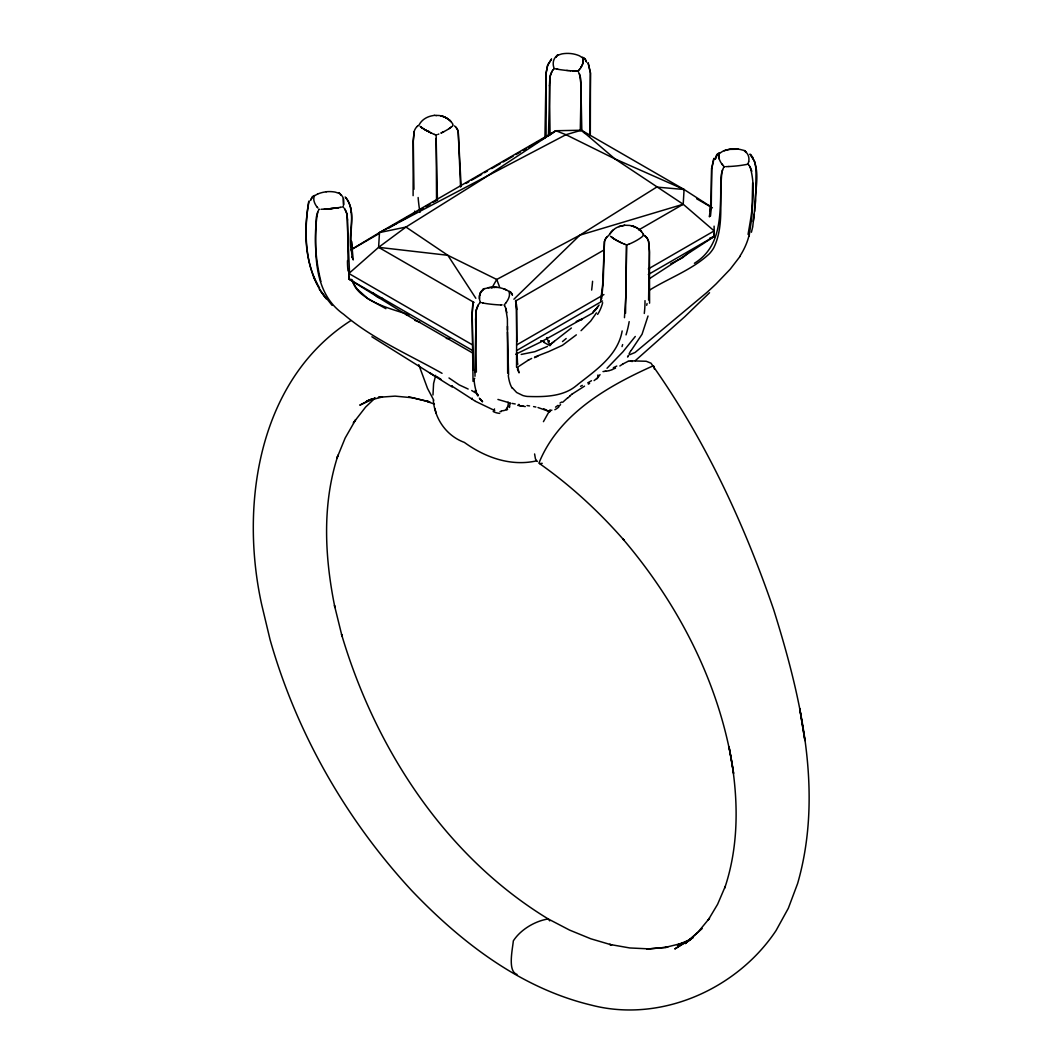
<?xml version="1.0" encoding="UTF-8"?>
<svg xmlns="http://www.w3.org/2000/svg" width="1063" height="1063" viewBox="0 0 1063 1063"><rect width="100%" height="100%" fill="white"/><g stroke="black" fill="none" stroke-linecap="round" stroke-linejoin="round"><path stroke-width="1.5" d="M435.418 134.815L436.162 135.719L436.548 200.588M436.162 115.734L436.162 115.588M626.519 245.898L626.519 247.958M749.003 165.323A11.414 7.667 50.2 0 1 750.146 166.997C756.378 188.51 751.833 212.72 748.06 234.365M752.657 182.929L751.847 217.171L749.123 236.119M549.438 85.638L550.063 134.576M475.613 319.458L476.144 310.715L478.284 305.001A11.055 7.401 -50.2 0 1 478.576 304.563L478.855 304.138A11.813 7.866 -50.2 0 1 479.293 303.566L479.772 302.955A8.305 5.528 -50 0 1 480.343 302.45L480.981 302.543M626.519 247.679L625.536 313.319M626.519 247.28L626.519 246.217M549.412 85.625L549.97 76.895L552.056 71.301A10.829 7.282 -50.1 0 1 552.255 70.955L552.401 70.743A11.666 7.893 -50.1 0 1 553.105 69.746L552.906 70.025M626.519 248.37L625.974 293.88L624.459 317.678M516.538 367.2L516.738 309.519L515.714 300.351M590.31 134.656L590.47 73.174L587.998 62.664M711.625 168.765L713.539 159.317M711.639 168.127L711.094 199.206L709.446 216.852L709.632 215.576M474.776 372.475L476.277 310.09M580.265 130.922L581.182 85.744L579.521 74.304A10.829 5.023 68.2 0 0 579.282 73.679L579.029 73.095M711.24 208.786L711.679 168.791L714.11 158.254M589.872 135.812L590.417 72.683L588.291 63.315M508.101 402.173C509.522 404.498 504.367 412.71 507.596 409.268M548.428 135.905L550.103 76.27A14.164 9.461 -50.2 0 1 551.099 73.134L552.056 71.301M649.573 303.181L649.453 250.403L648.616 241.646A14.922 12.185 -0.1 0 0 646.663 237.607L646.145 237.036A11.839 9.647 0.4 0 0 645.879 236.77L645.281 236.199A12.357 10.125 -0.6 0 0 644.935 235.92L644.935 235.92A12.424 10.085 0.8 0 1 645.361 236.278L645.626 236.518M472.424 352.876L405.96 314.502L348.863 279.091L348.863 273.497L378.601 247.334L379.491 232.571L555.869 130.736L581.434 130.231L684.08 189.493L711.12 206.926M544.947 137.526L546.05 73.772L547.405 65.879L551.564 59.05M649.334 278.732L714.163 236.504L714.163 230.91L683.203 204.255L684.08 189.493L614.866 158.852L565.954 134.695L555.869 130.736L482.748 179.022L405.973 227.057L378.601 247.334L474.125 302.477M648.589 300.005L649.387 252.197L648.603 241.646A14.816 12.078 0.3 0 0 646.517 237.408A11.427 9.315 0.3 0 0 646.145 237.036M710.23 211.045L710.855 203.87M754.703 211.285C753.68 193.2 762.384 170.678 750.651 154.76M710.496 216.055L711.346 207.511M472.889 302.264L472.171 313.997L473.314 370.336M601.645 298.809L603.213 282.227L604.435 241.66A15.028 12.291 0.3 0 1 606.388 237.62L606.907 237.036A11.786 9.633 0.1 0 1 607.159 236.77L607.598 236.358A12.397 10.138 0.4 0 1 608.116 235.92L608.169 235.866M753.255 221.476L754.358 213.902M715.386 159.038L717.565 154.002A10.829 7.268 50.3 0 1 717.91 153.723L718.057 153.63A11.587 7.786 50.6 0 1 718.336 153.444L718.694 153.245M715.359 159.025L715.705 157.377A12.344 8.291 50.2 0 1 717.804 153.736L717.91 153.723M473.048 302.49L472.105 313.944L473.048 381.365M752.737 226.738L755.66 200.655L756.045 169.362L754.81 161.762L749.973 154.095L752.843 157.51M748.631 161.749L747.98 164.167L746.558 164.459M343.575 204.76L343.402 198.622A26.721 15.653 -30.5 0 0 342.631 196.854L342.499 196.628A27.771 16.264 -30.5 0 0 341.236 194.954L341.236 194.954M343.601 204.628L343.402 198.622M600.675 300.816L602.668 284.552L604.448 241.646A14.723 12.012 -0.1 0 1 606.535 237.408A11.374 9.288 0 0 1 606.907 237.049M648.018 316.003L642.052 334.247L631.714 349.687M343.442 205.358L343.362 205.651M483.452 289.309L482.841 289.8A27.253 15.958 30.4 0 0 482.044 290.558A26.681 15.626 30.5 0 0 481.698 290.93A27.651 16.197 30.5 0 0 481.366 291.342L481.061 291.767A28.356 16.609 30.5 0 0 480.782 292.219L479.506 295.873A28.116 16.477 30.5 0 0 479.44 296.444L479.453 298.73A27.186 15.932 30.5 0 0 479.665 299.979L480.33 302.397M719.013 154.441L719.226 153.79M310.569 200.522L312.575 196.628A11.042 7.414 49.9 0 1 313.147 196.203L313.279 196.11A11.839 7.946 49.6 0 1 313.638 195.911L313.638 195.911M622.161 330.938C617.829 355.613 595.745 370.243 577.541 384.673M751.395 232.252L752.604 227.349M417.414 126.298L416.802 126.869A11.839 9.687 0.4 0 0 416.537 127.135A11.427 9.354 0.3 0 0 416.204 127.52A14.816 12.118 0.3 0 0 414.118 131.759L413.228 140.568L413.108 195.658M654.356 368.967L654.157 366.469A18.31 4.106 -39.4 0 0 652.164 366.283C606.521 386.773 558.54 414.636 538.941 463.043L539.512 463.561C570.751 485.539 598.961 511.582 624.087 540.31L622.679 538.728C679.483 605.219 721.086 686.379 733.603 773.452L729.019 746.824C738.267 793.29 740.047 842.56 724.753 887.964L725.311 886.29L717.605 904.281L708.171 920.08L709.526 918.193L698.112 932.078L685.183 943.532L702.191 928.53M414.078 131.759L413.294 141.392L413.945 189.294M314.103 196.814L314.05 196.974A27.253 12.716 27.4 0 0 317.093 207.139M510.346 403.462L509.124 406.877M435.697 375.319L433.598 383.491L432.973 394.998M310.834 199.499L312.575 196.628M723.478 167.795L723.371 168.007A11.64 5.435 -68.2 0 0 722.8 169.416L722.309 170.691A11.706 5.474 -68.3 0 0 721.963 171.794C718.402 203.405 726.547 243.493 694.405 263.279M722.574 169.907L721.817 172.365A14.55 6.803 -68.2 0 0 721.285 175.103C719.106 199.246 724.647 225.263 713.765 247.838A39.344 32.913 -4.3 0 1 709.353 253.765C692.013 270.042 668.8 278.028 648.829 290.558M748.007 164.087L748.033 164.047A8.305 5.687 50.1 0 1 748.538 164.685L748.711 165.004M318.488 210.434L318.182 211.085A11.64 5.368 -68.2 0 0 317.877 211.776L317.146 213.862A13.792 6.365 -68.2 0 0 316.282 217.729C315.033 251.466 312.363 292.391 343.655 314.289C373.033 339.283 408.79 354.497 442.049 373.326M317.691 212.281C313.532 234.91 315.366 259.133 320.893 281.456M308.629 201.85C303.686 233.235 304.669 270.161 324.574 296.577M418.53 125.447L418.53 125.447A8.159 6.697 0.4 0 1 418.942 125.155L420.35 122.843A26.894 20.755 29.5 0 1 433.04 115.601L434.329 115.362M608.634 235.521L610.414 233.169L610.016 233.78M719.332 153.51L722.627 151.358A27.253 23.439 8.4 0 1 724.262 150.72A26.681 22.961 8.5 0 1 725.046 150.441A27.651 23.798 8.5 0 1 725.856 150.189L726.693 149.949A28.356 24.396 8.5 0 1 727.557 149.737L728.447 149.551A27.518 23.678 8.5 0 1 729.351 149.378L738.426 149.219A27.186 23.386 8.5 0 1 740.247 149.471L743.622 150.348A8.305 3.84 -67.7 0 1 743.941 150.428L744.485 150.866M309.12 200.88C303.54 229.103 304.191 262.481 319.525 287.927M543.432 421.666L550.076 409.786M579.933 68.922A27.186 12.69 -27.4 0 0 580.73 67.793L581.62 66.198A28.356 13.128 -27.7 0 0 581.913 65.64L582.179 65.095A27.518 12.743 -27.7 0 0 582.418 64.551A26.588 12.318 -27.7 0 0 582.63 64.006A25.419 11.773 -27.7 0 0 582.816 63.461L583.095 62.411A27.518 12.743 -27.7 0 0 583.175 61.906A28.13 13.022 -27.7 0 0 583.242 61.415L583.228 59.621A27.253 12.623 -27.7 0 0 583.056 58.757L582.896 58.266M314.515 195.791L317.638 193.984M596.463 312.867L590.683 321.106L581.049 330.673M628.485 355.387L627.569 357.009L627.941 356.371M491.837 288.033L496.727 279.463L579.933 235.136L656.708 187.088L684.08 189.493M549.77 344.306A32.142 17.46 2.8 0 1 548.388 342.14L548.88 341.489M478.284 305.001L477.5 306.436A13.792 9.288 -50.1 0 0 476.29 310.09M739.914 256.582L730.201 269.205L716.103 283.914A284.259 209.411 -37.5 0 1 706.417 292.857L635.049 352.491L629.681 354.723L629.137 353.687L630.479 351.295M596.994 378.813L600.037 374.654M635.289 336.466L622.891 351.866L607.026 368.25M579.853 68.922L579.109 69.866M504.5 305.626A8.305 3.734 68 0 0 504.154 304.988L506.015 302.742M598.057 306.343L594.735 310.755L599.107 305.041M630.758 350.923L631.382 350.112M578.99 70.012L578.312 70.796M643.208 235.601L643.155 233.993M556.999 55.515L556.162 56.87L556.999 55.515A11.042 5.116 68.5 0 1 557.397 55.183L557.49 55.117A11.839 5.488 68.7 0 1 557.743 54.984L557.783 54.957M482.031 290.558L481.366 291.342A28.13 16.477 30.5 0 0 480.516 292.684M578.179 70.942L575.561 71.035M452.851 125.7L452.904 124.278M592.649 312.283L595.758 309.399M709.553 292.737L684.771 316.721L635.209 360.729M551.365 59.289L547.883 64.551L546.169 72.47L546.09 135.785M593.725 311.459L597.034 308.15M513.894 299.221L579.933 235.136L683.203 204.255L614.866 158.852L581.434 130.231L565.954 134.695L379.491 232.571L351.335 249.566M375.04 398.107L365.579 407.102L353.341 422.875L355.534 419.951L345.169 438.022L336.971 458.073L338.047 455.123C321.89 504.274 324.693 557.424 334.925 607.491L334.486 605.525L341.994 636.046L341.542 634.345C375.305 748.472 445.224 856.286 548.229 918.95L549.757 920.864M562.726 402.239L567.762 397.721M685.183 943.532L693.142 937.486M451.748 126.683L452.187 126.311M483.346 289.109A12.344 5.74 68.1 0 0 482.336 290.691L483.173 289.335A10.829 5.036 68.1 0 1 483.413 289.109L483.519 289.03A11.587 5.395 67.9 0 1 483.705 288.897L490.256 287.382L497.085 287.342A27.226 23.426 -8.5 0 1 503.995 288.937L508.579 291.089A8.305 5.554 -48.8 0 1 509.071 291.275L509.297 291.342M576.345 334.858L562.433 345.316L548.588 351.64M689.887 251.493L682.632 257.738L670.806 263.744M569.795 395.968L571.814 394.28M613.59 229.674L611.544 231.694L612.793 230.392A27.944 21.645 30 0 1 613.324 229.914L613.59 229.674A26.442 20.476 30 0 1 618.852 226.632M557.278 55.502L556.76 55.901A27.279 15.958 30.1 0 0 553.69 60.392L553.544 60.936A27.678 16.211 30.5 0 0 553.292 64.923L553.318 65.202A27.479 16.104 30.5 0 0 553.464 66.145L554.115 68.577L558.686 69.427A27.771 5.235 4.4 0 0 561.982 69.906L562.42 69.959A26.721 5.036 4.4 0 0 565.609 70.344L569.077 70.663M519.01 366.257L528.245 360.198M417.772 126.005L417.799 125.979A12.424 10.192 0.8 0 0 417.321 126.377M518.319 366.828L517.096 367.718M576.85 385.231C563.443 396.871 543.911 397.031 527.089 396.433A284.259 93.517 -74.8 0 1 522.823 395.502L516.645 392.499L512.419 387.929M571.934 394.187L584.53 386.135M554.394 341.316L550.847 344.04L571.402 328.002M594.097 380.594L594.164 380.554A19.466 7.693 -17.8 0 0 596.277 378.734M548.96 135.532L555.869 130.736M622.998 363.905L628.1 361.3M622.891 363.984L619.849 365.964M557.65 55.236L561.862 53.907A27.253 23.373 -8.1 0 1 579.441 55.808L582.763 57.92M350.843 320.614C258.256 379.704 239.627 504.805 261.711 604.714L270.095 639.767C296.59 733.032 345.953 819.44 411.713 890.581C460.585 941.818 519.581 987.394 589.447 1004.655L591.493 1005.16C660.814 1023.124 737.097 989.122 776.056 930.563L788.334 908.254L797.622 883.512C823.679 792.945 801.064 697.288 773.718 609.817C743.887 522.837 704.384 438.182 650.981 363.174L646.211 361.261L630.784 360.835M449.091 128.623L451.509 126.869L449.901 128.078A27.944 7.228 -19.1 0 1 449.37 128.437L449.091 128.623A26.442 6.83 -19.1 0 1 443.829 131.666L440.906 133.088L442.726 132.211A27.917 7.215 -19.1 0 0 443.457 131.852L443.816 131.666M691.415 938.563L674.779 948.967L689.249 939.944M693.063 937.526L683.788 943.293L690.591 939.705M593.539 312.602L541.466 341.675L515.728 354.245M351.388 249.606L378.587 233.9M388.606 228.107L397.203 223.15M400.06 221.503L410.079 215.709M412.949 214.062L417.241 211.577M420.111 209.929L422.968 208.268M425.838 206.621L430.13 204.136M432.986 202.488L435.857 200.841M465.926 183.474L468.783 181.826M471.653 180.165L481.672 174.385M484.529 172.724L487.399 171.077M491.691 168.592L500.288 163.636M503.144 161.988L513.177 156.195M516.033 154.547L520.325 152.062M523.195 150.415L526.052 148.754M528.922 147.106L533.214 144.621M536.084 142.974L538.941 141.313M541.811 139.665L546.103 137.18M515.422 301.121L604.329 249.792M638.743 229.914L683.203 204.255M516.578 344.983L603.917 294.557M648.31 268.939L714.163 230.91L714.097 226.14M516.578 350.577L602.495 300.975M648.31 274.52L714.163 236.504L714.11 233.329M589.606 383.424L588.344 384.128M371.519 398.957L359.786 405.176L374.947 398.147L366.615 401.017L382.481 396.951L378.388 397.31L395.064 396.127L412.577 397.775L429.625 401.894L425.572 400.884L434.435 404.139M529.175 359.706L531.659 358.444M547.458 346.432L534.902 351.667L521.215 354.431M628.392 244.251L629.349 243.839M438.036 134.35L438.82 134.018M313.97 195.751L314.223 195.645A8.318 5.594 50.5 0 1 314.528 195.552L314.701 195.499M718.96 153.125L719.146 153.045A8.305 5.594 50.7 0 1 719.678 152.833M534.742 357.035L547.857 351.919M627.967 244.424L626.519 245.619M690.405 939.493L677.264 944.967L682.579 943.187L665.186 947.425L646.742 949.073L649.227 948.887L629.788 947.957L609.617 944.409L611.663 944.927L590.815 938.788L569.595 930.098L548.229 918.95C535.181 920.97 520.644 929.514 513.323 940.875C512.618 949.007 507.357 971.502 517.017 974.399M551.856 410.159L550.461 410.677M436.84 134.842L436.215 135.081M709.592 238.232L714.163 236.504M576.212 321.451L582.365 319.312L579.229 319.79M724.262 150.707L725.856 150.189A28.196 24.263 8.5 0 1 728.447 149.551L729.351 149.378A26.588 22.881 8.5 0 1 733.138 148.979M628.273 361.247L630.625 360.849M726.693 149.949L727.557 149.737M342.299 206.94L342.99 206.793A8.119 5.474 50.2 0 1 343.402 207.258L343.721 207.63M379.491 232.571L405.973 227.057L447.829 255.293L496.727 279.463L499.53 286.851M542.223 463.335L539.512 463.561M341.196 207.152L340.054 207.365M746.213 164.526L745.043 164.738A27.306 5.169 -4.4 0 1 736.5 165.948L735.556 166.027A27.811 5.235 -4.4 0 1 730.095 166.453L728.833 166.532M488.223 287.688L493.83 287.183M605.897 371.067L604.993 371.2M338.433 207.644L335.988 208.003A28.356 5.342 -4.4 0 1 335.124 208.122A28.116 5.302 -4.4 0 1 334.247 208.242L329.65 208.747A27.518 5.182 -4.4 0 1 328.719 208.826A28.13 5.302 -4.4 0 1 327.803 208.893L324.255 209.132A27.253 5.129 -4.4 0 1 322.461 209.212L321.119 209.265M558.394 54.771L558.474 54.758A8.318 3.867 68 0 0 558.141 54.811M536.044 460.983C510.333 466.551 484.994 457.342 464.318 442.381C446.526 435.883 434.74 418.915 433.332 400.259M334.234 208.242L335.988 208.003A28.196 5.302 -4.4 0 0 336.825 207.883M624.831 225.25L629.509 225.409A27.013 20.928 -30 0 1 635.568 227.216L637.641 228.359A26.19 20.277 -30 0 1 638.265 228.784L641.56 231.761A27.067 20.954 -29.3 0 1 642.411 232.863L643.022 233.78M434.395 115.349L439.152 115.508A27.013 20.928 -30 0 1 445.211 117.315M326.195 191.752L327.125 191.672A27.678 23.811 8.5 0 1 333.437 191.845L333.862 191.898A27.479 23.638 8.5 0 1 335.244 192.124L339.456 193.466M329.65 208.747L324.255 209.132M646.742 949.073L667.777 947.199L665.186 947.425M725.949 166.652L727.437 166.599A27.399 5.209 -4.4 0 0 728.859 166.466M319.578 209.305L319.126 209.318A8.105 3.827 -68.3 0 0 318.78 209.717M724.82 166.678L724.222 166.678A8.305 3.734 -68 0 0 723.77 167.409M724.102 166.692L721.711 163.782L722.853 165.31M501.204 411.62L500.022 411.58M446.354 338.499L449.649 338.499M576.066 71.048L576.81 71.075M502.108 304.855L500.819 304.815M574.458 70.995L575.734 71.035M494.76 287.196L497.085 287.342M575.216 71.022L575.907 71.048M574.658 70.995L573.063 70.929M573.369 70.942L572.638 70.902M572.851 70.915L570.446 70.756M570.672 70.783L568.851 70.636M567.456 70.517L566.765 70.45M738.426 149.219L734.892 148.966A28.116 24.183 8.5 0 0 733.962 148.966A27.518 23.665 8.5 0 0 733.045 148.993M378.601 247.334L447.829 255.293L475.825 298.278M527.035 405.574L529.547 405.92M405.96 314.502L409.215 314.94M518.518 404.458L519.369 404.565M517.694 405.348L525.295 406.571M515.21 403.967L512.021 403.422M348.81 275.915L348.863 279.091L351.826 279.582M519.608 405.654L523.581 406.305M557.929 69.294L556.72 69.082M481.938 302.729L483.213 302.955M533.573 406.584L535.845 407.036M510.492 403.129L497.922 399.436M554.208 68.59L554.155 68.577A8.159 5.528 -50.3 0 0 553.65 68.989M382.547 298.411L377.697 297.255L373.166 292.936M408.697 396.805L429.625 401.894M538.011 407.541L548.481 411.222L543.671 408.71M338.924 193.028L338.964 193.041A8.159 3.8 -68.7 0 0 338.645 192.961L338.738 193.028M494.747 410.57L475.599 401.376M407.926 314.369C391.197 309.027 373.179 304.43 359.759 292.484A43.61 36.713 -15.1 0 1 354.949 286.625L351.8 280.313M419.991 322.262L414.756 320.362M504.008 288.937L505.111 289.362M612.049 237.448A26.323 6.803 19.1 0 1 611.597 237.102L614.773 239.281A26.176 6.763 19.1 0 0 615.411 239.667L616.739 240.424A26.176 6.763 19.1 0 0 617.43 240.809L620.327 242.298A27.293 7.056 19.1 0 0 621.058 242.643A26.19 6.777 19.1 0 0 621.961 243.068A27.133 7.016 19.1 0 0 623.556 243.759L626.466 244.982M434.501 134.43L435.112 134.682M624.938 244.37L624.18 244.052M434.355 134.376L433.173 133.872A27.013 6.989 19.1 0 1 431.445 133.074M468.158 389.045L459.189 384.886L448.998 377.976M444.547 117.023L442.367 116.239A27.293 21.14 -30 0 0 441.637 116.026A26.323 20.383 -30 0 0 440.906 115.854L442.367 116.239A27.837 21.552 -30 0 1 443.816 116.731A27.691 21.446 -30 0 1 444.547 117.023L449.091 119.774A27.957 21.659 -30 0 1 449.636 120.252A27.837 21.552 -30 0 1 450.154 120.73L450.632 121.222A26.323 20.383 -30 0 1 451.084 121.727A26.96 20.861 -29.3 0 1 452.054 122.963L452.546 123.693M505.204 289.388L506.732 290.079M583.095 57.508L582.763 57.375A8.105 5.448 -50.8 0 0 582.418 57.256M621.961 243.068L620.327 242.298A27.837 7.189 19.1 0 1 618.865 241.567A27.691 7.162 19.1 0 1 618.135 241.195A27.08 7.003 19.1 0 1 617.43 240.809L616.739 240.424A25.034 6.471 19.1 0 1 615.397 239.653L614.773 239.281M385.896 308.682L368.011 298.783L358.072 289.88M471.706 390.52L476.822 393.616M339.323 193.174L339.469 193.253A11.666 5.408 -68.6 0 1 339.815 193.479L339.908 193.559A10.829 5.023 -68.3 0 1 340.054 193.692L340.718 194.609A14.164 6.591 -68 0 1 340.944 195.087L340.054 193.692M428.509 131.666L430.701 132.742A26.349 6.816 19.1 0 0 431.405 133.088L430.701 132.742A27.293 7.042 19.1 0 1 429.97 132.397A27.811 7.189 19.1 0 1 428.509 131.666L424.416 129.38A27.107 7.016 19.1 0 1 423.818 128.995A27.718 7.175 19.1 0 1 423.233 128.623L421.692 127.547A26.362 6.803 19.1 0 1 421.24 127.201L421.692 127.547M583.401 57.654L583.68 57.801A11.64 7.813 -49.9 0 1 584.119 58.08L585.182 59.103A13.792 9.261 -49.9 0 1 586.391 61.787M475.267 401.189L451.828 386.028A12.278 9.58 -40.4 0 1 452.107 385.67M543.871 342.366L549.983 345.701M696.597 198.728L712.383 207.843M472.317 344.784L348.863 273.497L348.784 268.74M348.863 279.091L472.317 350.365M452.2 386.985L371.891 336.785M435.152 376.249L429.439 372.648L431.419 373.897M744.313 150.547A11.813 5.501 -67.7 0 1 744.605 150.707L744.804 150.853A11.055 5.142 -68.1 0 1 745.004 151.012L745.535 151.69A13.792 6.405 -68.4 0 1 745.934 152.461L744.99 151.012M643.726 235.082L643.7 235.043A8.119 6.604 0.4 0 1 644.058 235.308L644.457 235.548M744.818 151.092L745.429 151.571A27.253 16.011 -30.1 0 1 748.724 161.722M509.562 291.475A11.64 7.813 -50.3 0 1 510.426 291.993L511.104 292.631A11.706 7.866 -50.4 0 1 511.582 293.255L511.808 293.614A14.55 9.766 -50.5 0 1 512.366 294.863M454.446 125.912L454.579 126.019A12.397 10.098 0.4 0 1 455.097 126.457L455.522 126.869A11.786 9.62 0.1 0 1 455.788 127.135L456.279 127.719A15.028 12.238 0.3 0 1 458.219 131.746L461.143 186.384M449.091 119.774L450.154 120.73M581.434 130.231L585.062 133.526M477.101 393.855L477.792 394.559M584.53 58.412L586.417 61.774M510.705 292.232L512.446 295.102M345.169 196.961C357.899 211.457 347.056 234.139 351.441 251.067M480.011 398.957L482.496 401.615L480.197 398.904M480.954 400.06L482.496 401.681L479.36 398.16M451.084 121.727L450.632 121.222A27.399 21.22 -30 0 0 447.908 118.883A26.176 20.277 -30 0 0 445.251 117.342M319.378 289.335L332.108 305.373M641.56 231.761L641.441 231.628A26.269 20.343 -30 0 0 640.976 231.136M317.97 208.056L317.266 207.152M345.86 197.652C356.955 211.975 348.146 232.478 351.946 248.901L351.494 241.367L353.222 259.957L353.009 258.641M537.333 461.475L535.46 458.95L534.596 453.954M321.053 291.661L326.221 298.836M478.151 394.971C478.098 400.897 472.437 378.946 474.723 378.255M344.412 208.547L344.85 209.172A10.829 7.268 50.1 0 1 345.116 209.637L346.87 213.889L347.601 219.921M721.485 163.463L721.445 163.396A27.226 12.61 27.7 0 1 719.279 159.065L718.92 154.866L718.88 157.258M517.455 369.26L519.036 372.861L517.987 368.143M433.77 400.206L427.552 388.473L418.756 364.689M750.106 167.011L751.847 171.263M578.166 71.314L578.551 72.058M548.481 342.127L547.339 339.044A33.312 18.23 0.5 0 1 547.139 337.556M504.566 305.559L504.898 306.264A11.414 5.302 68.2 0 1 505.643 308.137M313.519 276.965L314.914 279.755M315.618 281.15L316.987 283.887M352.345 280.326L352.743 281.243M579.269 73.679L579.322 73.799A12.344 5.753 68.2 0 1 580.77 79.486L581.82 129.845M509.044 292.006L509.23 292.577A27.399 12.703 -27.5 0 1 509.35 293.242L509.443 293.853A27.811 12.876 -27.7 0 1 509.137 296.75L508.978 297.281A27.399 12.703 -27.5 0 1 505.961 302.769M719.279 159.065L718.96 157.762M434.807 408.391L436.242 413.321M351.946 256.582L352.225 257.871L351.361 249.765M506.892 312.695L505.682 308.124L507.396 318.847L507.676 373.153M415.022 213.344L414.663 211.138M349.461 271.384L346.99 214.487A12.344 8.278 50.2 0 0 344.864 209.172M547.339 339.044L547.166 337.689M476.357 372.103L475.626 319.471M516.18 302.41L516.884 341.821M508.592 374.987L507.45 332.015M460.571 187.022L458.233 131.746A14.723 12.025 -0.1 0 0 456.147 127.507A11.374 9.301 0 0 0 455.788 127.135M583.228 59.621L583.095 62.411A26.588 12.318 -27.7 0 1 582.962 62.93A25.419 11.773 -27.7 0 1 582.816 63.461L582.179 65.095A28.116 13.022 -27.7 0 1 581.913 65.64M517.468 363.519L517.575 364.582L517.07 353.168M350.631 207.989L350.75 209.278M350.883 210.673L351.003 211.975M437.425 200.389L436.162 138.469M348.026 260.594L347.535 219.895M479.453 298.73L479.506 295.873A27.518 16.118 30.5 0 1 480.542 292.564M516.738 309.519L516.445 304.27M507.45 326.288L507.45 330.035M631.316 361.367A20.702 4.106 -26.5 0 1 632.405 361.513M630.399 361.021A24.542 5.235 -32.6 0 1 631.435 360.982M616.779 366.044A24.728 5.501 -16.5 0 1 613.378 367.652M615.517 368.143A19.466 6.126 -11.1 0 1 612.54 369.313M612.394 369.632A13.753 4.212 -11.3 0 1 609.219 370.588M609.006 370.628A9.487 2.471 -12 0 1 605.817 371.293M604.661 371.386A7.919 1.462 -11.5 0 1 603 371.572M549.611 411.554A13.992 9.155 10.1 0 0 550.089 411.673A18.164 12.078 10.2 0 1 548.415 411.421M561.623 402.04A40.261 3.242 -36.3 0 1 560.002 403.063M557.982 405.375A27.797 4.066 -45.7 0 1 555.524 407.156M558.793 407.049A20.383 3.667 -49.1 0 1 554.859 409.693M560.586 404.658A20.542 1.395 -43.9 0 1 558.832 406.186M567.974 397.788A24.542 2.764 -40.8 0 1 569.861 396.154M582.311 385.364A33.896 1.608 -28.1 0 1 580.557 386.321M591.466 380.713A24.728 7.135 -21.9 0 1 587.706 382.866M598.031 376.847A13.753 5.368 -18.3 0 1 596.888 378.428M598.217 375.518A9.487 3.495 -20.9 0 1 598.057 376.74M597.898 375.04A7.919 2.817 -25.7 0 1 598.017 375.159M474.988 376.275A76.071 4.465 -84.7 0 1 475.095 370.336M476.317 390.639A45.284 6.471 9.4 0 1 474.723 391.171M437.119 376.794A45.377 7.401 32.3 0 1 441.118 379.438M500.965 304.975A27.253 5.302 4.4 0 1 482.947 303.035M493.817 287.409A27.904 23.771 -8.1 0 1 494.733 287.422M484.316 288.644A8.305 3.84 67.7 0 1 484.648 288.605M479.599 295.315A26.588 15.573 30.5 0 1 480.29 293.122M479.719 294.757A25.419 14.882 30.5 0 1 480.064 293.68M340.24 207.418A27.186 5.275 -4.2 0 1 338.592 207.697M338.393 207.63A26.695 4.996 -4.4 0 1 337.609 207.75A27.651 5.195 -4.4 0 1 333.397 208.335A26.588 5.009 -4.4 0 1 329.543 208.76M332.427 208.454A25.419 4.784 -4.4 0 1 330.566 208.654M317.678 194.037A27.279 23.399 8.1 0 1 326.208 191.818M493.91 410.438A12.344 3.574 -72.6 0 1 494.534 408.91M471.64 399.21A11.72 6.763 -60 0 1 472.198 398.187M505.563 410.026A9.354 7.68 -4.8 0 1 501.337 410.823M499.703 413.374A11.015 6.072 2.7 0 1 493.166 411.501M509.735 406.624A11.201 4.053 -38.4 0 1 509.39 407.501M507.038 408.112A7.72 2.751 -39.4 0 1 506.134 409.175M718.694 157.669A27.904 13.048 26.7 0 1 718.641 157.178M730.254 149.232A25.419 21.871 8.5 0 1 732.128 149.046M580.637 67.806A26.695 12.344 -27.7 0 0 580.969 67.275A27.651 12.796 -27.7 0 0 581.302 66.743M581.554 66.398A28.13 13.022 -27.7 0 1 581.248 66.942M550.661 344.957A21.114 11.441 3.2 0 1 550.328 344.545M548.814 341.475A87.777 50.001 1 0 1 549.305 340.718M419.991 212.374A141.871 89.677 59.3 0 1 418.131 197.505M421.081 127.175A26.96 7.082 18.7 0 1 420.111 126.391M422.064 127.826A27.293 7.042 19.1 0 1 421.573 127.467M422.157 127.892A27.957 7.228 19.1 0 0 423.233 128.623L424.416 129.38A26.19 6.777 19.1 0 0 427.074 130.908M426.383 130.523A25.034 6.471 19.1 0 1 425.041 129.752M429.239 131.586A27.399 6.737 19.6 0 1 427.858 130.869M348.013 270.932A129.5 103.802 -2.3 0 1 347.481 260.594M357.859 289.973A44.141 33.764 18 0 1 352.61 281.257M445.955 117.687A25.034 19.386 -30 0 1 447.284 118.458M642.65 236.278A26.92 7.135 -19 0 1 629.734 243.865M645.002 300.656A141.871 82.794 55.1 0 1 644.284 313.465M748.87 236.132A66.504 48.566 -37.9 0 1 739.689 256.502M640.617 230.698A27.293 21.14 -30 0 1 641.109 231.189M640.511 230.644A27.957 21.645 -29.9 0 0 639.448 229.688A27.718 21.459 -29.9 0 0 638.876 229.223A27.107 20.994 -29.9 0 0 638.265 228.784L637.641 228.359A25.034 19.386 -30 0 0 636.312 227.588A26.19 20.29 -30 0 0 635.608 227.243L632.724 226.14A27.293 21.14 -30 0 0 631.993 225.927L631.263 225.755A26.349 20.41 -29.9 0 1 631.993 225.941L632.724 226.14A27.811 21.552 -30 0 1 634.89 226.924M611.438 237.089A26.96 7.082 18.7 0 1 610.468 236.292M612.421 237.727A27.293 7.056 19.1 0 1 611.943 237.381M614.175 238.896A27.837 7.189 19.1 0 1 612.54 237.793M614.627 239.175A27.133 7.016 19.1 0 1 614.015 238.803M622.626 344.571A104.612 6.577 -82.7 0 1 622.028 346.591M592.583 281.283A100.454 25.06 87.4 0 1 591.653 290.079M629.176 321.624A141.871 80.642 64.8 0 1 626.027 334.872M512.26 388.327A66.504 22.071 -74.2 0 1 508.287 375.518M602.668 302.689A72.629 41.816 64.5 0 1 597.619 314.396M566.18 338.499A74.636 6.737 -37.4 0 1 562.5 341.582M534.463 357.686A66.531 4.398 -17.5 0 1 537.878 356.198M528.045 360.251A141.658 10.683 -16.4 0 1 528.975 359.759M647.061 303.553A104.612 80.443 -11.3 0 1 646.703 305.294M540.735 340.771A10.643 6.312 -5.5 0 1 544.442 341.994M610.534 232.983L611.597 231.628L610.534 232.983M619.038 226.578L624.712 225.263L619.955 226.26A27.917 21.619 30 0 0 619.224 226.499L619.038 226.578M804.904 740.459L799.708 708.503L804.904 740.459"/></g></svg>
